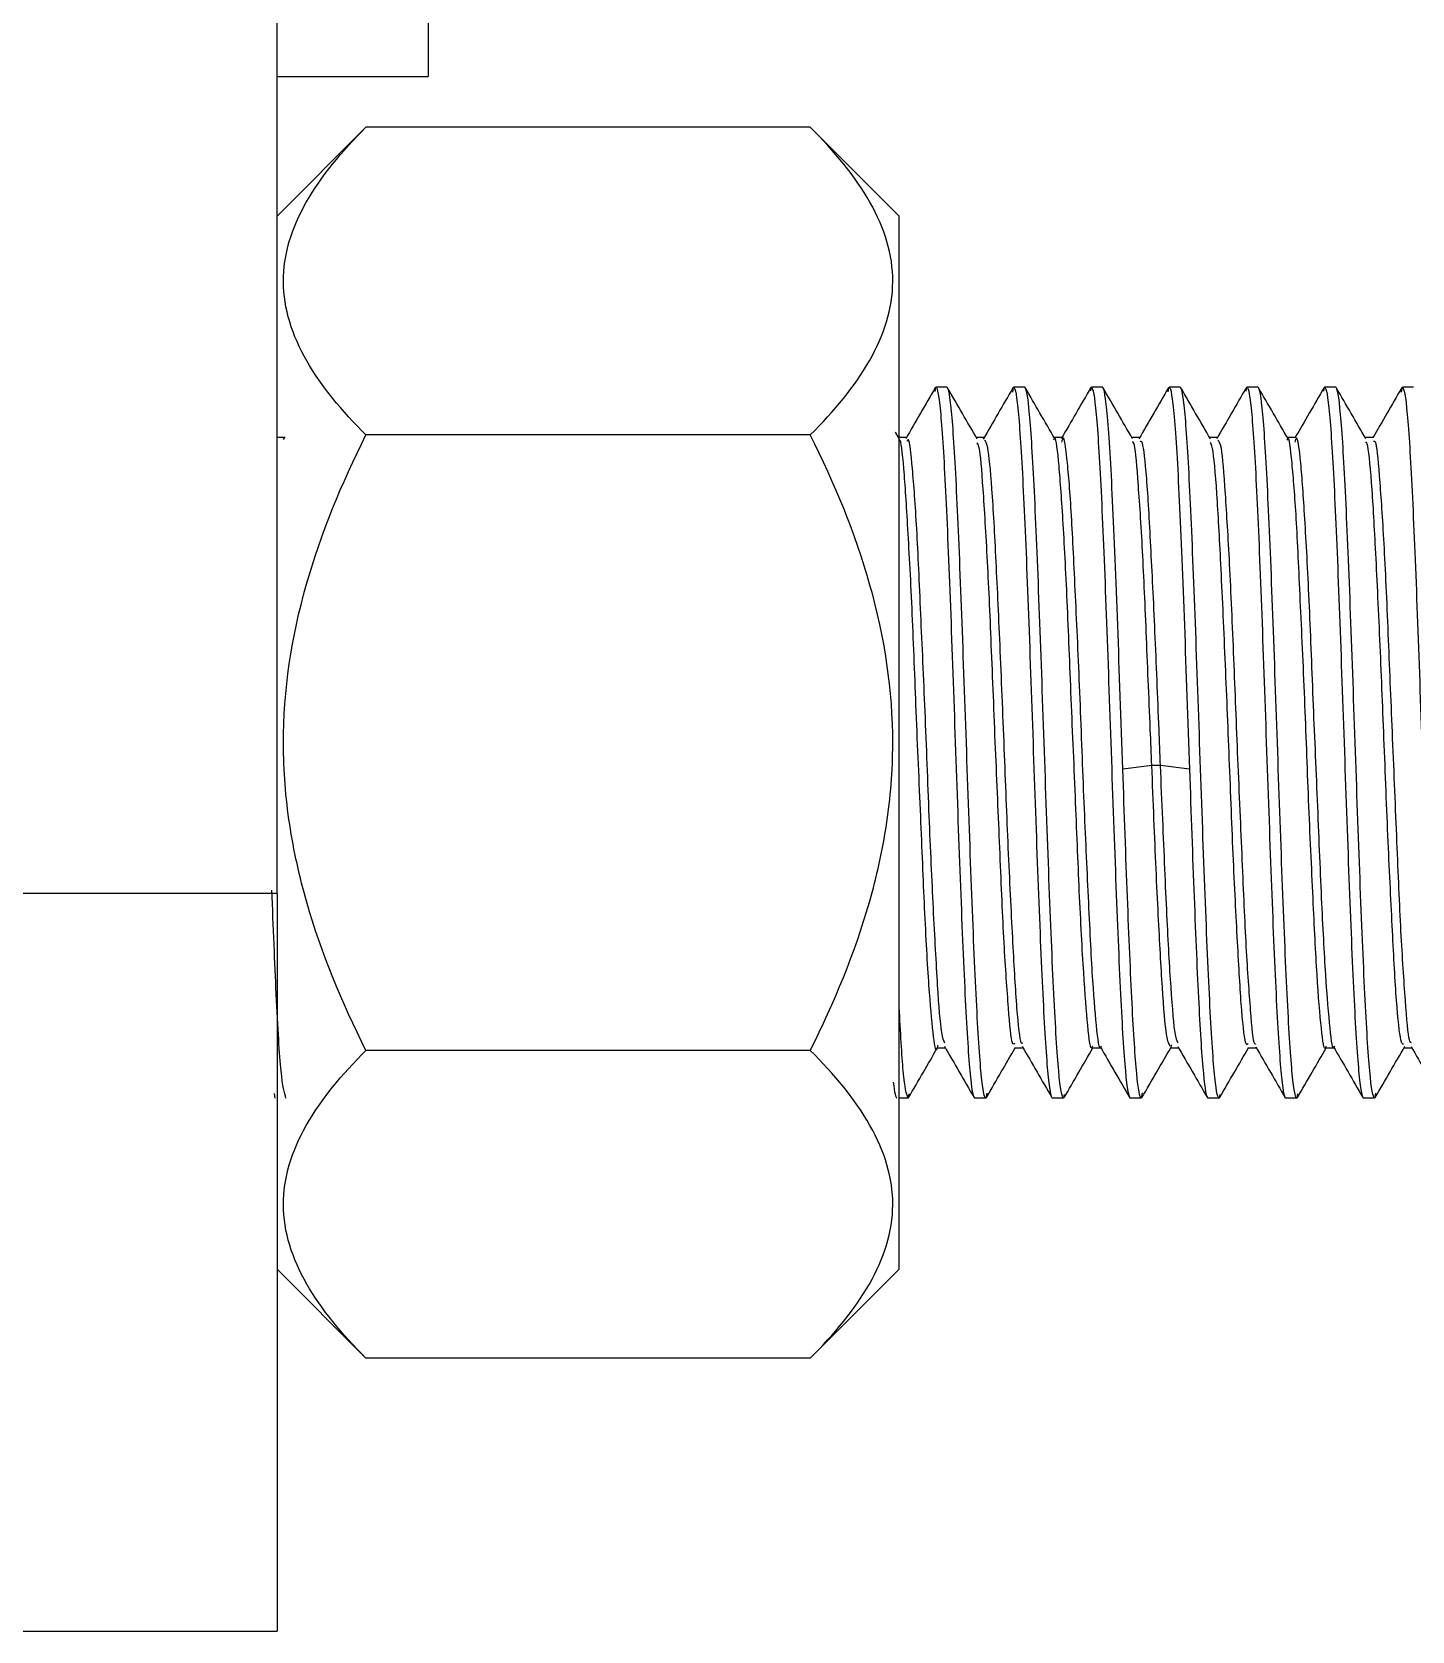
# Model space of a CAD drawing. Header units: millimetres. Extents: x 2 to 418, y 2 to 295.
# Drawn here: x 128.541 to 130.611, y 269.924 to 272.324 of the extents above; entities that cross this region are included whole.
import ezdxf

# ---------------------------------------------------------------- set-up
doc = ezdxf.new("R2010")
doc.units = ezdxf.units.MM

msp = doc.modelspace()

# ---------------------------------------------------------------- linework, layer by layer
at = {"color": 7, "linetype": 'Continuous', "lineweight": 25}
for p, q in [((128.90848, 271.03078), (128.90848, 276.63435)), ((129.13514, 272.92398), (129.13514, 272.25731)), ((128.90848, 272.25731), (129.13514, 272.25731)), ((128.90848, 272.04774), (129.04181, 272.18107)), ((129.70848, 272.18107), (129.04181, 272.18107)), ((129.70848, 272.18107), (129.84181, 272.04774)), ((129.84181, 270.46688), (129.84181, 272.04774)), ((129.89569, 271.7844), (129.89681, 271.79064)), ((129.91348, 271.79064), (129.89681, 271.79064)), ((130.01217, 271.78336), (130.01348, 271.79064)), ((130.03014, 271.79064), (130.01348, 271.79064)), ((130.12919, 271.78536), (130.13014, 271.79064)), ((130.14681, 271.79064), (130.13014, 271.79064)), ((130.24559, 271.78385), (130.24681, 271.79064)), ((130.26348, 271.79064), (130.24681, 271.79064)), ((130.36244, 271.78486), (130.36348, 271.79064)), ((130.38014, 271.79064), (130.36348, 271.79064)), ((130.4791, 271.78486), (130.48014, 271.79064)), ((130.49681, 271.79064), (130.48014, 271.79064)), ((130.59548, 271.78324), (130.59681, 271.79064)), ((130.61348, 271.79064), (130.59681, 271.79064)), ((128.92039, 271.71557), (128.90848, 271.71557)), ((128.90855, 271.71368), (128.90848, 271.71381)), ((128.91959, 271.71557), (128.91772, 271.71234)), ((129.70848, 271.71919), (129.04181, 271.71919)), ((129.84192, 271.71361), (129.83642, 271.72311)), ((129.85367, 271.71558), (129.84078, 271.71558)), ((129.97028, 271.71551), (129.95748, 271.71551)), ((130.08696, 271.7154), (130.07422, 271.7154)), ((130.20362, 271.71528), (130.19095, 271.71528)), ((130.32035, 271.71511), (130.30772, 271.71511)), ((130.43701, 271.71518), (130.42434, 271.71518)), ((130.55372, 271.71528), (130.54095, 271.71528)), ((130.22069, 271.22306), (130.17736, 271.21745)), ((130.23403, 271.22309), (130.2207, 271.22309)), ((130.27737, 271.21745), (130.23404, 271.22306)), ((128.90848, 271.03078), (128.50848, 271.03078)), ((128.90848, 271.03078), (128.90848, 269.92398)), ((129.70848, 270.79543), (129.04181, 270.79543)), ((129.89823, 270.79907), (129.91115, 270.79907)), ((130.01498, 270.79917), (130.02775, 270.79917)), ((130.13155, 270.79928), (130.14437, 270.79928)), ((130.24828, 270.79953), (130.26088, 270.79953)), ((130.25019, 270.80374), (130.24943, 270.79981)), ((130.36501, 270.79948), (130.37758, 270.79948)), ((130.48164, 270.7994), (130.4943, 270.7994)), ((130.59836, 270.79928), (130.61103, 270.79928)), ((128.90393, 270.73072), (128.90514, 270.72398)), ((129.85514, 270.72398), (129.84181, 270.72398)), ((129.8563, 270.7304), (129.85514, 270.72398)), ((129.97181, 270.72398), (129.95514, 270.72398)), ((129.97313, 270.73134), (129.97181, 270.72398)), ((130.08848, 270.72398), (130.07181, 270.72398)), ((130.0894, 270.72912), (130.08848, 270.72398)), ((130.20514, 270.72398), (130.18848, 270.72398)), ((130.2065, 270.73153), (130.20514, 270.72398)), ((130.32181, 270.72398), (130.30514, 270.72398)), ((130.32279, 270.72942), (130.32181, 270.72398)), ((130.43848, 270.72398), (130.42181, 270.72398)), ((130.43958, 270.7301), (130.43848, 270.72398)), ((130.55514, 270.72398), (130.53848, 270.72398)), ((130.55648, 270.73144), (130.55514, 270.72398)), ((128.90848, 270.46688), (129.04181, 270.33355)), ((129.70848, 270.33355), (129.84181, 270.46688)), ((129.70848, 270.33355), (129.04181, 270.33355)), ((128.50848, 269.92398), (128.90848, 269.92398))]:
    msp.add_line(p, q, dxfattribs=at)
for points, knots in [([(129.04181, 271.71919), (129.00572, 271.75528), (128.97504, 271.79218), (128.94216, 271.84951), (128.93341, 271.86896), (128.92138, 271.90867), (128.91814, 271.92912), (128.91788, 271.9896), (128.93009, 272.02923), (128.97438, 272.10739), (129.00551, 272.14477), (129.04181, 272.18107)], [0, 0, 0, 0, 0.25, 0.25, 0.375, 0.375, 0.5, 0.5, 0.75, 0.75, 1, 1, 1, 1]), ([(129.70848, 271.71919), (129.74456, 271.75528), (129.77525, 271.79218), (129.80813, 271.84951), (129.81687, 271.86896), (129.82891, 271.90867), (129.83215, 271.92912), (129.83241, 271.9896), (129.8202, 272.02923), (129.7759, 272.10739), (129.74478, 272.14477), (129.70848, 272.18107)], [0, 0, 0, 0, 0.25, 0.25, 0.375, 0.375, 0.5, 0.5, 0.75, 0.75, 1, 1, 1, 1]), ([(129.89599, 271.79018), (129.88859, 271.77739), (129.87379, 271.75181), (129.85899, 271.72624), (129.85159, 271.71345)], [0, 0, 0, 0, 0.5000468, 1, 1, 1, 1]), ([(129.89681, 271.79064), (129.89924, 271.79064), (129.90167, 271.77676), (129.90653, 271.72333), (129.90896, 271.6838), (129.91382, 271.58507), (129.91625, 271.52591), (129.92112, 271.39691), (129.92355, 271.32712), (129.92841, 271.1875), (129.93084, 271.11771), (129.9357, 270.98871), (129.93813, 270.92955), (129.94299, 270.83082), (129.94542, 270.79129), (129.95028, 270.73786), (129.95271, 270.72398), (129.95514, 270.72398)], [0, 0, 0, 0, 0.125, 0.125, 0.25, 0.25, 0.375, 0.375, 0.5, 0.5, 0.625, 0.625, 0.75, 0.75, 0.875, 0.875, 1, 1, 1, 1]), ([(129.97181, 270.72398), (129.96938, 270.72398), (129.96695, 270.73786), (129.96209, 270.79129), (129.95966, 270.83082), (129.9548, 270.92955), (129.95237, 270.98871), (129.9475, 271.11771), (129.94507, 271.1875), (129.94021, 271.32712), (129.93778, 271.39691), (129.93292, 271.52591), (129.93049, 271.58507), (129.92563, 271.6838), (129.9232, 271.72333), (129.91834, 271.77676), (129.91591, 271.79064), (129.91348, 271.79064)], [0, 0, 0, 0, 0.125, 0.125, 0.25, 0.25, 0.375, 0.375, 0.5, 0.5, 0.625, 0.625, 0.75, 0.75, 0.875, 0.875, 1, 1, 1, 1]), ([(129.95893, 271.71301), (129.95152, 271.7258), (129.93671, 271.75139), (129.9219, 271.77698), (129.9145, 271.78978)], [0, 0, 0, 0, 0.4999337, 1, 1, 1, 1]), ([(130.01247, 271.78985), (130.00507, 271.77705), (129.99026, 271.75145), (129.97545, 271.72586), (129.96804, 271.71306)], [0, 0, 0, 0, 0.5000662, 1, 1, 1, 1]), ([(130.01348, 271.79064), (130.01591, 271.79064), (130.01834, 271.77676), (130.0232, 271.72333), (130.02563, 271.6838), (130.03049, 271.58507), (130.03292, 271.52591), (130.03778, 271.39691), (130.04021, 271.32712), (130.04507, 271.1875), (130.0475, 271.11771), (130.05237, 270.98871), (130.0548, 270.92955), (130.05966, 270.83082), (130.06209, 270.79129), (130.06695, 270.73786), (130.06938, 270.72398), (130.07181, 270.72398)], [0, 0, 0, 0, 0.125, 0.125, 0.25, 0.25, 0.375, 0.375, 0.5, 0.5, 0.625, 0.625, 0.75, 0.75, 0.875, 0.875, 1, 1, 1, 1]), ([(130.08848, 270.72398), (130.08605, 270.72398), (130.08362, 270.73786), (130.07875, 270.79129), (130.07632, 270.83082), (130.07146, 270.92955), (130.06903, 270.98871), (130.06417, 271.11771), (130.06174, 271.1875), (130.05688, 271.32712), (130.05445, 271.39691), (130.04959, 271.52591), (130.04716, 271.58507), (130.0423, 271.6838), (130.03987, 271.72333), (130.035, 271.77676), (130.03257, 271.79064), (130.03014, 271.79064)], [0, 0, 0, 0, 0.125, 0.125, 0.25, 0.25, 0.375, 0.375, 0.5, 0.5, 0.625, 0.625, 0.75, 0.75, 0.875, 0.875, 1, 1, 1, 1]), ([(130.07531, 271.71351), (130.06791, 271.7263), (130.05311, 271.75188), (130.03831, 271.77746), (130.03091, 271.79025)], [0, 0, 0, 0, 0.4999509, 1, 1, 1, 1]), ([(130.12949, 271.79044), (130.12209, 271.77764), (130.10728, 271.75205), (130.09247, 271.72646), (130.08507, 271.71366)], [0, 0, 0, 0, 0.5000654, 1, 1, 1, 1]), ([(130.13014, 271.79064), (130.13257, 271.79064), (130.135, 271.77676), (130.13987, 271.72333), (130.1423, 271.6838), (130.14716, 271.58507), (130.14959, 271.52591), (130.15445, 271.39691), (130.15688, 271.32712), (130.16174, 271.1875), (130.16417, 271.11771), (130.16903, 270.98871), (130.17146, 270.92955), (130.17632, 270.83082), (130.17875, 270.79129), (130.18362, 270.73786), (130.18605, 270.72398), (130.18848, 270.72398)], [0, 0, 0, 0, 0.125, 0.125, 0.25, 0.25, 0.375, 0.375, 0.5, 0.5, 0.625, 0.625, 0.75, 0.75, 0.875, 0.875, 1, 1, 1, 1]), ([(130.17737, 271.21745), (130.17482, 271.29039), (130.17227, 271.36443), (130.16718, 271.50249), (130.16463, 271.56646), (130.15954, 271.67368), (130.157, 271.7169), (130.1519, 271.77539), (130.14936, 271.79064), (130.14681, 271.79064)], [0, 0, 0, 0, 0.25, 0.25, 0.5, 0.5, 0.75, 0.75, 1, 1, 1, 1]), ([(130.19197, 271.71352), (130.18457, 271.72632), (130.16975, 271.75192), (130.15495, 271.77751), (130.14754, 271.79031)], [0, 0, 0, 0, 0.4999307, 1, 1, 1, 1]), ([(130.24589, 271.78999), (130.23849, 271.7772), (130.22369, 271.75162), (130.20889, 271.72604), (130.20149, 271.71326)], [0, 0, 0, 0, 0.5000477, 1, 1, 1, 1]), ([(130.24681, 271.79064), (130.24936, 271.79064), (130.2519, 271.77539), (130.257, 271.7169), (130.25954, 271.67368), (130.26463, 271.56646), (130.26718, 271.50249), (130.27227, 271.36443), (130.27482, 271.29039), (130.27737, 271.21745)], [0, 0, 0, 0, 0.25, 0.25, 0.5, 0.5, 0.75, 0.75, 1, 1, 1, 1]), ([(130.32181, 270.72398), (130.31938, 270.72398), (130.31695, 270.73786), (130.31209, 270.79129), (130.30966, 270.83082), (130.3048, 270.92955), (130.30237, 270.98871), (130.2975, 271.11771), (130.29507, 271.1875), (130.29021, 271.32712), (130.28778, 271.39691), (130.28292, 271.52591), (130.28049, 271.58507), (130.27563, 271.6838), (130.2732, 271.72333), (130.26834, 271.77676), (130.26591, 271.79064), (130.26348, 271.79064)], [0, 0, 0, 0, 0.125, 0.125, 0.25, 0.25, 0.375, 0.375, 0.5, 0.5, 0.625, 0.625, 0.75, 0.75, 0.875, 0.875, 1, 1, 1, 1]), ([(130.30882, 271.71321), (130.30142, 271.726), (130.28662, 271.75157), (130.27182, 271.77715), (130.26442, 271.78994)], [0, 0, 0, 0, 0.4999495, 1, 1, 1, 1]), ([(130.36274, 271.79032), (130.35533, 271.77752), (130.34052, 271.75192), (130.32571, 271.72633), (130.3183, 271.71353)], [0, 0, 0, 0, 0.5000695, 1, 1, 1, 1]), ([(130.36348, 271.79064), (130.36591, 271.79064), (130.36834, 271.77676), (130.3732, 271.72333), (130.37563, 271.6838), (130.38049, 271.58507), (130.38292, 271.52591), (130.38778, 271.39691), (130.39021, 271.32712), (130.39507, 271.1875), (130.3975, 271.11771), (130.40237, 270.98871), (130.4048, 270.92955), (130.40966, 270.83082), (130.41209, 270.79129), (130.41695, 270.73786), (130.41938, 270.72398), (130.42181, 270.72398)], [0, 0, 0, 0, 0.125, 0.125, 0.25, 0.25, 0.375, 0.375, 0.5, 0.5, 0.625, 0.625, 0.75, 0.75, 0.875, 0.875, 1, 1, 1, 1]), ([(130.43848, 270.72398), (130.43605, 270.72398), (130.43362, 270.73786), (130.42875, 270.79129), (130.42632, 270.83082), (130.42146, 270.92955), (130.41903, 270.98871), (130.41417, 271.11771), (130.41174, 271.1875), (130.40688, 271.32712), (130.40445, 271.39691), (130.39959, 271.52591), (130.39716, 271.58507), (130.3923, 271.6838), (130.38987, 271.72333), (130.385, 271.77676), (130.38257, 271.79064), (130.38014, 271.79064)], [0, 0, 0, 0, 0.125, 0.125, 0.25, 0.25, 0.375, 0.375, 0.5, 0.5, 0.625, 0.625, 0.75, 0.75, 0.875, 0.875, 1, 1, 1, 1]), ([(130.42522, 271.71365), (130.41782, 271.72644), (130.40301, 271.75203), (130.3882, 271.77762), (130.3808, 271.79042)], [0, 0, 0, 0, 0.4999343, 1, 1, 1, 1]), ([(130.4794, 271.79031), (130.472, 271.77752), (130.45751, 271.75247), (130.44302, 271.72743), (130.43593, 271.71518)], [0, 0, 0, 0, 0.51075, 1, 1, 1, 1]), ([(130.48014, 271.79064), (130.48257, 271.79064), (130.485, 271.77676), (130.48987, 271.72333), (130.4923, 271.6838), (130.49716, 271.58507), (130.49959, 271.52591), (130.50445, 271.39691), (130.50688, 271.32712), (130.51174, 271.1875), (130.51417, 271.11771), (130.51903, 270.98871), (130.52146, 270.92955), (130.52632, 270.83082), (130.52875, 270.79129), (130.53362, 270.73786), (130.53605, 270.72398), (130.53848, 270.72398)], [0, 0, 0, 0, 0.125, 0.125, 0.25, 0.25, 0.375, 0.375, 0.5, 0.5, 0.625, 0.625, 0.75, 0.75, 0.875, 0.875, 1, 1, 1, 1]), ([(130.55514, 270.72398), (130.55271, 270.72398), (130.55028, 270.73786), (130.54542, 270.79129), (130.54299, 270.83082), (130.53813, 270.92955), (130.5357, 270.98871), (130.53084, 271.11771), (130.52841, 271.1875), (130.52355, 271.32712), (130.52112, 271.39691), (130.51625, 271.52591), (130.51382, 271.58507), (130.50896, 271.6838), (130.50653, 271.72333), (130.50167, 271.77676), (130.49924, 271.79064), (130.49681, 271.79064)], [0, 0, 0, 0, 0.125, 0.125, 0.25, 0.25, 0.375, 0.375, 0.5, 0.5, 0.625, 0.625, 0.75, 0.75, 0.875, 0.875, 1, 1, 1, 1]), ([(130.54221, 271.7131), (130.53481, 271.72589), (130.52, 271.75148), (130.50519, 271.77708), (130.49778, 271.78988)], [0, 0, 0, 0, 0.499932, 1, 1, 1, 1]), ([(130.59578, 271.78979), (130.58838, 271.77699), (130.57401, 271.75215), (130.55964, 271.72732), (130.55267, 271.71528)], [0, 0, 0, 0, 0.5152758, 1, 1, 1, 1]), ([(130.59681, 271.79064), (130.59924, 271.79064), (130.60167, 271.77676), (130.60653, 271.72333), (130.60896, 271.6838), (130.61382, 271.58507), (130.61625, 271.52591), (130.62112, 271.39691), (130.62355, 271.32712), (130.62841, 271.1875), (130.63084, 271.11771), (130.6357, 270.98871), (130.63813, 270.92955), (130.64299, 270.83082), (130.64542, 270.79129), (130.65028, 270.73786), (130.65271, 270.72398), (130.65514, 270.72398)], [0, 0, 0, 0, 0.125, 0.125, 0.25, 0.25, 0.375, 0.375, 0.5, 0.5, 0.625, 0.625, 0.75, 0.75, 0.875, 0.875, 1, 1, 1, 1]), ([(129.04181, 270.79543), (129.00572, 270.86761), (128.97504, 270.94141), (128.94216, 271.05608), (128.93341, 271.09496), (128.92138, 271.17439), (128.91814, 271.21529), (128.91788, 271.33625), (128.93009, 271.41552), (128.97438, 271.57184), (129.00551, 271.64659), (129.04181, 271.71919)], [0, 0, 0, 0, 0.25, 0.25, 0.375, 0.375, 0.5, 0.5, 0.75, 0.75, 1, 1, 1, 1]), ([(129.70848, 270.79543), (129.74456, 270.86761), (129.77525, 270.94141), (129.80813, 271.05608), (129.81687, 271.09496), (129.82891, 271.17439), (129.83215, 271.21529), (129.83241, 271.33625), (129.8202, 271.41552), (129.7759, 271.57184), (129.74478, 271.64659), (129.70848, 271.71919)], [0, 0, 0, 0, 0.25, 0.25, 0.375, 0.375, 0.5, 0.5, 0.75, 0.75, 1, 1, 1, 1]), ([(129.89984, 270.80346), (129.89952, 270.8019), (129.89699, 270.78938), (129.89293, 270.81733), (129.88637, 270.88682), (129.88007, 271.00252), (129.87414, 271.14722), (129.86728, 271.30308), (129.86174, 271.45431), (129.85469, 271.58516), (129.8491, 271.67239), (129.84419, 271.71558), (129.84179, 271.7112), (129.84142, 271.71052)], [0, 0, 0, 0, 0.0155343, 0.1242764, 0.2293104, 0.3392274, 0.4437394, 0.5533788, 0.6590116, 0.7670039, 0.8751091, 0.9806495, 1, 1, 1, 1]), ([(129.91026, 270.80609), (129.9087, 270.80952), (129.90501, 270.81764), (129.89948, 270.88886), (129.89335, 271.00198), (129.88665, 271.14734), (129.88104, 271.30304), (129.87398, 271.45434), (129.86849, 271.58494), (129.86156, 271.67318), (129.85701, 271.71705), (129.85415, 271.7108), (129.85338, 271.70912)], [0, 0, 0, 0, 0.0793112, 0.1873314, 0.3003512, 0.4078167, 0.5205723, 0.6291742, 0.7402486, 0.8513865, 0.9599323, 1, 1, 1, 1]), ([(130.01529, 270.80606), (130.01408, 270.80482), (130.0107, 270.80138), (130.00603, 270.8545), (129.99898, 270.95097), (129.99339, 271.08657), (129.98663, 271.24031), (129.98057, 271.39509), (129.9744, 271.53612), (129.96773, 271.6425), (129.96298, 271.7028), (129.95961, 271.70608), (129.95843, 271.70724)], [0, 0, 0, 0, 0.0607391, 0.1691859, 0.2804009, 0.3913499, 0.5000271, 0.6127407, 0.720195, 0.833206, 0.9411648, 1, 1, 1, 1]), ([(130.02708, 270.80639), (130.0264, 270.80588), (130.02377, 270.80391), (130.01826, 270.85518), (130.01279, 270.95078), (130.00584, 271.08659), (130, 271.24028), (129.99359, 271.39512), (129.98713, 271.53595), (129.98133, 271.64308), (129.97496, 271.70673), (129.97154, 271.70948), (129.97002, 271.7107)], [0, 0, 0, 0, 0.0373856, 0.1454008, 0.2562177, 0.3667178, 0.4750011, 0.5872704, 0.6943186, 0.8069049, 0.9144384, 1, 1, 1, 1]), ([(130.13183, 270.80182), (130.13158, 270.801), (130.12914, 270.79281), (130.12488, 270.8276), (130.11867, 270.90646), (130.11204, 271.02845), (130.10637, 271.17698), (130.09934, 271.33364), (130.09383, 271.48148), (130.08691, 271.60633), (130.08107, 271.68515), (130.07642, 271.72072), (130.07397, 271.71261), (130.07359, 271.71135)], [0, 0, 0, 0, 0.0122713, 0.1221574, 0.227033, 0.3373293, 0.4425634, 0.5518277, 0.6590573, 0.7660449, 0.8755156, 0.9806135, 1, 1, 1, 1]), ([(130.14495, 270.80182), (130.14472, 270.801), (130.14242, 270.7928), (130.13785, 270.8276), (130.13144, 270.90644), (130.12562, 271.02845), (130.11868, 271.17694), (130.11319, 271.33363), (130.10614, 271.4815), (130.10049, 271.60613), (130.09383, 271.6859), (130.08904, 271.72151), (130.0863, 271.71112), (130.08557, 271.70838)], [0, 0, 0, 0, 0.012048, 0.11994, 0.2229318, 0.3312462, 0.4345734, 0.5418917, 0.6471664, 0.7522515, 0.8597311, 0.9629465, 1, 1, 1, 1]), ([(130.22092, 271.2231), (130.22016, 271.241), (130.21725, 271.30877), (130.21246, 271.42637), (130.20668, 271.55984), (130.19974, 271.6586), (130.1954, 271.70933), (130.19237, 271.7084), (130.19153, 271.70814)], [0, 0, 0, 0, 0.074505, 0.2820884, 0.4899966, 0.7082469, 0.919154, 1, 1, 1, 1]), ([(130.23381, 271.22309), (130.23312, 271.24099), (130.23053, 271.30876), (130.22571, 271.42639), (130.2191, 271.55965), (130.21356, 271.65921), (130.20749, 271.71177), (130.20443, 271.70971), (130.20329, 271.70895)], [0, 0, 0, 0, 0.071451, 0.2705026, 0.4698858, 0.6792208, 0.88144, 1, 1, 1, 1]), ([(130.36537, 270.80555), (130.36441, 270.80435), (130.36144, 270.80061), (130.35559, 270.8488), (130.3501, 270.94556), (130.3431, 271.07825), (130.33736, 271.2312), (130.33082, 271.38766), (130.32452, 271.52867), (130.31858, 271.63758), (130.31266, 271.70243), (130.30951, 271.70648), (130.30836, 271.70796)], [0, 0, 0, 0, 0.05291469, 0.16496548, 0.27397282, 0.38395449, 0.49546305, 0.60316911, 0.71588247, 0.82305327, 0.93548204, 1, 1, 1, 1]), ([(130.37717, 270.80546), (130.37652, 270.80492), (130.37365, 270.80251), (130.36945, 270.84942), (130.36235, 270.94536), (130.35679, 271.0783), (130.35001, 271.23115), (130.34394, 271.38769), (130.33779, 271.52853), (130.33111, 271.63803), (130.32579, 271.70613), (130.32172, 271.70976), (130.31993, 271.71136)], [0, 0, 0, 0, 0.0325779, 0.1442631, 0.252873, 0.3625035, 0.4736057, 0.5809562, 0.6932755, 0.8000748, 0.9121314, 1, 1, 1, 1]), ([(130.48203, 270.80162), (130.48185, 270.80091), (130.47968, 270.79261), (130.47508, 270.82487), (130.46883, 270.89997), (130.46285, 271.02222), (130.45603, 271.16759), (130.45047, 271.32525), (130.44342, 271.47454), (130.43784, 271.59943), (130.43107, 271.68295), (130.42662, 271.72003), (130.42408, 271.71249), (130.42367, 271.71125)], [0, 0, 0, 0, 0.0099643, 0.1153809, 0.2255316, 0.330286, 0.4402776, 0.5460227, 0.6544668, 0.7626517, 0.8686213, 0.9785268, 1, 1, 1, 1]), ([(130.49495, 270.80162), (130.49475, 270.8009), (130.49243, 270.79261), (130.48826, 270.82486), (130.48205, 270.89996), (130.47541, 271.02218), (130.46977, 271.1676), (130.46272, 271.32519), (130.45723, 271.4746), (130.45028, 271.5992), (130.44445, 271.68371), (130.43926, 271.72107), (130.43629, 271.71117), (130.43546, 271.70842)], [0, 0, 0, 0, 0.0097374, 0.1130396, 0.2209569, 0.3235933, 0.431375, 0.5349664, 0.6412449, 0.7472194, 0.8510681, 0.9587393, 1, 1, 1, 1]), ([(130.59866, 270.80456), (130.59733, 270.80482), (130.59404, 270.80547), (130.58771, 270.86401), (130.58214, 270.96896), (130.57534, 271.1072), (130.56933, 271.26158), (130.56311, 271.41654), (130.55648, 271.55329), (130.55082, 271.6534), (130.5452, 271.70834), (130.54245, 271.70798), (130.5417, 271.70788)], [0, 0, 0, 0, 0.0751, 0.1862929, 0.2968387, 0.405503, 0.5179248, 0.6252203, 0.7380617, 0.845724, 0.9575096, 1, 1, 1, 1]), ([(130.61028, 270.80678), (130.60927, 270.80724), (130.60603, 270.80873), (130.60154, 270.86461), (130.59455, 270.96877), (130.58876, 271.10723), (130.5823, 271.26153), (130.57589, 271.41656), (130.57006, 271.5531), (130.56312, 271.65404), (130.55834, 271.71132), (130.55472, 271.70972), (130.55337, 271.70913)], [0, 0, 0, 0, 0.0498988, 0.1612283, 0.2718585, 0.3806531, 0.4931712, 0.600579, 0.7135376, 0.8212952, 0.933215, 1, 1, 1, 1]), ([(130.20514, 270.72398), (130.20283, 270.72398), (130.20051, 270.73655), (130.19588, 270.78514), (130.19357, 270.82113), (130.18894, 270.91157), (130.18662, 270.966), (130.182, 271.08581), (130.17968, 271.15115), (130.17737, 271.21745)], [0, 0, 0, 0, 0.25, 0.25, 0.5, 0.5, 0.75, 0.75, 1, 1, 1, 1]), ([(130.24871, 270.80199), (130.24679, 270.80477), (130.24264, 270.81077), (130.23687, 270.88303), (130.23061, 270.99583), (130.22498, 271.11665), (130.22195, 271.19607), (130.22092, 271.2231)], [0, 0, 0, 0, 0.1985543, 0.4286346, 0.6487484, 0.8804207, 1, 1, 1, 1]), ([(130.26021, 270.80638), (130.2589, 270.80877), (130.25555, 270.81489), (130.24976, 270.88346), (130.24341, 270.99568), (130.23844, 271.11667), (130.23498, 271.19606), (130.23381, 271.22308)], [0, 0, 0, 0, 0.1561295, 0.3983549, 0.6301458, 0.8740918, 1, 1, 1, 1]), ([(130.27737, 271.21745), (130.27968, 271.15115), (130.282, 271.08581), (130.28662, 270.966), (130.28894, 270.91157), (130.29357, 270.82113), (130.29588, 270.78514), (130.30051, 270.73655), (130.30283, 270.72398), (130.30514, 270.72398)], [0, 0, 0, 0, 0.25, 0.25, 0.5, 0.5, 0.75, 0.75, 1, 1, 1, 1]), ([(128.92181, 270.72398), (128.91938, 270.73217), (128.91452, 270.74854), (128.90747, 270.86532), (128.90285, 270.98118), (128.90066, 271.03609)], [0, 0, 0, 0, 0.3447054, 0.6894109, 1, 1, 1, 1]), ([(129.85514, 270.72398), (129.85271, 270.73067), (129.84827, 270.74291), (129.84382, 270.82374), (129.84181, 270.86037)], [0, 0, 0, 0, 0.546875, 1, 1, 1, 1]), ([(129.04181, 270.33355), (129.00572, 270.36964), (128.97504, 270.40654), (128.94216, 270.46387), (128.93341, 270.48332), (128.92138, 270.52303), (128.91814, 270.54348), (128.91788, 270.60396), (128.93009, 270.64359), (128.97438, 270.72175), (129.00551, 270.75913), (129.04181, 270.79543)], [0, 0, 0, 0, 0.25, 0.25, 0.375, 0.375, 0.5, 0.5, 0.75, 0.75, 1, 1, 1, 1]), ([(129.70848, 270.33355), (129.74456, 270.36964), (129.77525, 270.40654), (129.80813, 270.46387), (129.81687, 270.48332), (129.82891, 270.52303), (129.83215, 270.54348), (129.83241, 270.60396), (129.8202, 270.64359), (129.7759, 270.72175), (129.74478, 270.75913), (129.70848, 270.79543)], [0, 0, 0, 0, 0.25, 0.25, 0.375, 0.375, 0.5, 0.5, 0.75, 0.75, 1, 1, 1, 1]), ([(129.856, 270.72451), (129.8634, 270.73731), (129.87778, 270.76217), (129.89216, 270.78702), (129.89914, 270.79907)], [0, 0, 0, 0, 0.5150683, 1, 1, 1, 1]), ([(129.9097, 270.80157), (129.91711, 270.78878), (129.93191, 270.7632), (129.94671, 270.73761), (129.95411, 270.72482)], [0, 0, 0, 0, 0.4999436, 1, 1, 1, 1]), ([(129.97283, 270.72483), (129.98023, 270.73763), (129.99457, 270.76241), (130.00891, 270.78718), (130.01584, 270.79917)], [0, 0, 0, 0, 0.51626168, 1, 1, 1, 1]), ([(130.02655, 270.80125), (130.03395, 270.78845), (130.04877, 270.76285), (130.06358, 270.73725), (130.07098, 270.72445)], [0, 0, 0, 0, 0.4999298, 1, 1, 1, 1]), ([(130.0891, 270.72416), (130.09651, 270.73695), (130.11099, 270.76199), (130.12548, 270.78704), (130.13257, 270.79928)], [0, 0, 0, 0, 0.5109885, 1, 1, 1, 1]), ([(130.1434, 270.80096), (130.1508, 270.78817), (130.16561, 270.76259), (130.18041, 270.737), (130.18781, 270.72421)], [0, 0, 0, 0, 0.4999453, 1, 1, 1, 1]), ([(130.2062, 270.72489), (130.2136, 270.73769), (130.22799, 270.76257), (130.24239, 270.78744), (130.24938, 270.79953)], [0, 0, 0, 0, 0.5143381, 1, 1, 1, 1]), ([(130.25976, 270.80146), (130.26717, 270.78867), (130.28198, 270.76307), (130.29679, 270.73747), (130.30419, 270.72466)], [0, 0, 0, 0, 0.49992984, 1, 1, 1, 1]), ([(130.32249, 270.72423), (130.32989, 270.73703), (130.3444, 270.76211), (130.35892, 270.78719), (130.36603, 270.79948)], [0, 0, 0, 0, 0.5100163, 1, 1, 1, 1]), ([(130.37676, 270.80091), (130.38416, 270.78812), (130.39897, 270.76253), (130.41377, 270.73694), (130.42118, 270.72414)], [0, 0, 0, 0, 0.49993859, 1, 1, 1, 1]), ([(130.43928, 270.72443), (130.44668, 270.73723), (130.46114, 270.76222), (130.4756, 270.78721), (130.48265, 270.7994)], [0, 0, 0, 0, 0.5122293, 1, 1, 1, 1]), ([(130.49308, 270.8015), (130.50048, 270.78872), (130.51528, 270.76314), (130.53008, 270.73756), (130.53748, 270.72476)], [0, 0, 0, 0, 0.4999483, 1, 1, 1, 1]), ([(130.55618, 270.72486), (130.56358, 270.73765), (130.57839, 270.76324), (130.59319, 270.78882), (130.6006, 270.80161)], [0, 0, 0, 0, 0.5000577, 1, 1, 1, 1]), ([(130.60982, 270.80137), (130.61723, 270.78858), (130.63204, 270.76298), (130.64685, 270.73738), (130.65425, 270.72458)], [0, 0, 0, 0, 0.4999294, 1, 1, 1, 1])]:
    msp.add_open_spline(points, degree=3, knots=knots, dxfattribs=at)
msp.add_open_spline([(129.83292, 270.74767), (129.83477, 270.73199), (129.83662, 270.72398), (129.83848, 270.72398)], degree=3, dxfattribs=at)

doc.saveas('drawing.dxf')
